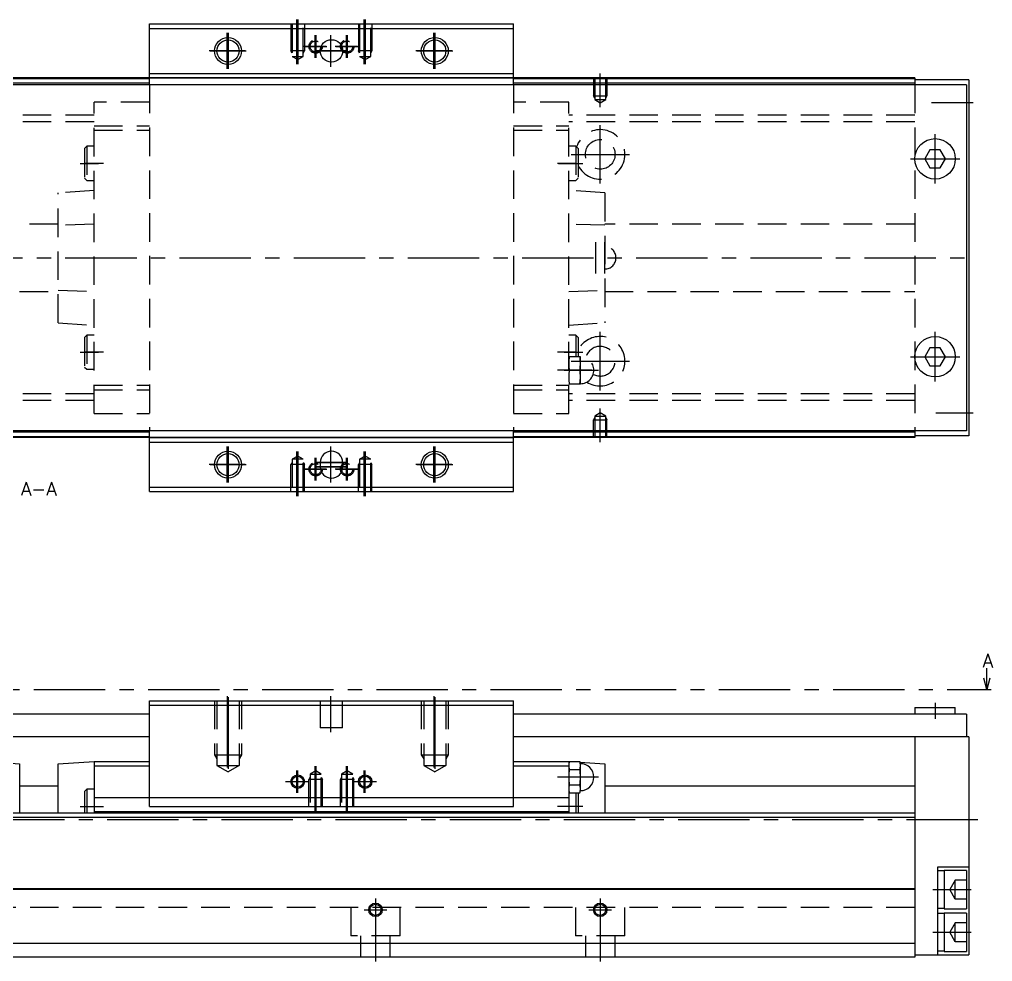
# Model space of a CAD drawing. Extents: x -2 to 786, y -8 to 353.
# Drawn here: x 569.5 to 785.9, y 9 to 218.5 of the extents above; entities that cross this region are included whole.
import ezdxf

# ---------------------------------------------------------------- set-up
doc = ezdxf.new("R2010")
doc.units = 0
doc.header["$LTSCALE"] = 0.5
doc.linetypes.add('CENTER', pattern=[50.8, 31.75, -6.35, 6.35, -6.35])
doc.linetypes.add('DASHED', pattern=[19.05, 12.7, -6.35])
for name, color, linetype in [('MSM_CENTER', 1, 'CENTER'), ('MSM_CONTINUOUS', 7, 'CONTINUOUS'), ('MSM_DASHED', 4, 'DASHED'), ('MSM_NARROW', 5, 'CONTINUOUS'), ('MSM_PART_NUMBER', 7, 'CONTINUOUS')]:
    doc.layers.add(name, color=color, linetype=linetype)
doc.styles.get("Standard").update_dxf_attribs({"font": 'txt.shx', "height": 3, "bigfont": 'bigfont.shx'})

msp = doc.modelspace()

# ---------------------------------------------------------------- linework, layer by layer
at = {"layer": 'MSM_CENTER'}
for p, q in [((631.17, 208.59), (631.17, 218.5)), ((631.37, 218.5), (631.37, 208.59)), ((646.17, 208.59), (646.17, 218.5)), ((646.37, 218.5), (646.37, 208.59)), ((615.67, 207.5), (615.67, 215.5)), ((615.87, 215.5), (615.87, 207.5)), ((635.17, 215), (635.17, 210)), ((635.37, 215), (635.37, 210)), ((638.67, 215), (638.67, 208)), ((642.17, 215), (642.17, 210)), ((642.37, 215), (642.37, 210)), ((661.67, 207.5), (661.67, 215.5)), ((661.87, 215.5), (661.87, 207.5)), ((637.67, 212.5), (632.67, 212.5)), ((632.87, 212.5), (637.87, 212.5)), ((644.67, 212.5), (639.67, 212.5)), ((639.87, 212.5), (644.87, 212.5)), ((619.67, 211.5), (611.67, 211.5)), ((611.87, 211.5), (619.87, 211.5)), ((642.17, 211.5), (635.17, 211.5)), ((635.37, 211.5), (642.37, 211.5)), ((665.67, 211.5), (657.67, 211.5)), ((657.87, 211.5), (665.87, 211.5)), ((698.67, 198.99), (698.67, 206.5)), ((772.34, 200), (781.67, 200)), ((698.67, 182), (698.67, 195)), ((773.17, 182), (773.17, 193)), ((692.17, 188.5), (705.17, 188.5)), ((582.97, 186.5), (587.07, 186.5)), ((588.17, 186.5), (584.07, 186.5)), ((693.27, 186.5), (689.17, 186.5)), ((689.37, 186.5), (694.77, 186.5)), ((767.67, 187.5), (778.67, 187.5)), ((697.67, 162), (697.67, 169)), ((699.67, 162), (699.67, 169)), ((325.67, 165.5), (782.67, 165.5)), ((698.67, 136), (698.67, 149)), ((773.17, 138), (773.17, 149)), ((582.97, 144.5), (587.07, 144.5)), ((588.17, 144.5), (584.07, 144.5)), ((693.27, 144.5), (689.17, 144.5)), ((690.67, 144.5), (694.77, 144.5)), ((767.67, 143.5), (778.67, 143.5)), ((692.17, 142.5), (705.17, 142.5)), ((696.77, 140.5), (689.17, 140.5)), ((690.67, 140.5), (698.27, 140.5)), ((698.67, 124.5), (698.67, 132.01)), ((773.34, 131), (781.67, 131)), ((615.67, 115.5), (615.67, 123.5)), ((615.87, 123.5), (615.87, 115.5)), ((638.67, 123.5), (638.67, 115.5)), ((661.67, 115.5), (661.67, 123.5)), ((661.87, 123.5), (661.87, 115.5)), ((631.17, 112.5), (631.17, 122.41)), ((631.37, 122.41), (631.37, 112.5)), ((646.17, 112.5), (646.17, 122.41)), ((646.37, 122.41), (646.37, 112.5)), ((619.67, 119.5), (611.67, 119.5)), ((611.87, 119.5), (619.87, 119.5)), ((635.17, 121), (635.17, 116)), ((642.17, 120), (635.17, 120)), ((635.37, 121), (635.37, 116)), ((635.37, 120), (642.37, 120)), ((642.17, 121), (642.17, 116)), ((642.37, 121), (642.37, 116)), ((665.67, 119.5), (657.67, 119.5)), ((657.87, 119.5), (665.87, 119.5)), ((637.67, 118.5), (632.67, 118.5)), ((632.87, 118.5), (637.87, 118.5)), ((642.17, 119), (635.17, 119)), ((635.37, 119), (642.37, 119)), ((644.67, 118.5), (639.67, 118.5)), ((639.87, 118.5), (644.87, 118.5)), ((318.67, 69.5), (785.67, 69.5)), ((615.67, 68), (615.67, 50.78)), ((615.87, 67.76), (615.87, 50.18)), ((638.67, 68), (638.67, 60)), ((661.67, 68), (661.67, 50.78)), ((661.87, 67.76), (661.87, 50.18)), ((773.17, 66.5), (773.17, 63)), ((635.17, 52.41), (635.17, 42.5)), ((635.37, 52.41), (635.37, 42.5)), ((642.17, 52.41), (642.17, 42.5)), ((642.37, 52.41), (642.37, 42.5)), ((631.17, 46.5), (631.17, 51.5)), ((631.37, 46.5), (631.37, 51.5)), ((646.17, 46.5), (646.17, 51.5)), ((646.37, 46.5), (646.37, 51.5)), ((698.27, 50), (689.17, 50)), ((628.67, 49), (633.87, 49)), ((643.67, 49), (648.87, 49)), ((582.97, 43.5), (588.17, 43.5)), ((694.77, 43.5), (689.17, 43.5)), ((782.67, 40.5), (325.67, 40.5)), ((772.67, 25), (781.17, 25)), ((648.67, 23), (648.67, 9)), ((698.67, 23), (698.67, 9)), ((646.17, 20.5), (651.17, 20.5)), ((696.17, 20.5), (701.17, 20.5)), ((772.67, 15.5), (781.17, 15.5))]:
    msp.add_line(p, q, dxfattribs=at)
at = {"layer": 'MSM_CONTINUOUS'}
for p, q in [((598.37, 204), (598.37, 217.5)), ((598.37, 217.5), (679.37, 217.5)), ((598.37, 216.5), (679.37, 216.5)), ((679.37, 204), (679.37, 217.5)), ((598.37, 206.5), (679.37, 206.5)), ((780.17, 204), (365.17, 204)), ((768.67, 205.5), (378.67, 205.5)), ((598.37, 205.3), (549.17, 205.3)), ((598.37, 204.3), (549.17, 204.3)), ((598.37, 205.5), (679.37, 205.5)), ((768.67, 205.3), (679.37, 205.3)), ((768.67, 204.3), (679.37, 204.3)), ((768.67, 205.5), (768.67, 204)), ((780.67, 205.1), (768.67, 205.1)), ((780.17, 204), (780.17, 127)), ((780.67, 205.1), (780.67, 125.9)), ((772.01, 189.5), (770.86, 187.5)), ((774.32, 189.5), (772.01, 189.5)), ((775.48, 187.5), (774.32, 189.5)), ((770.86, 187.5), (772.01, 185.5)), ((774.32, 185.5), (775.48, 187.5)), ((772.01, 185.5), (774.32, 185.5)), ((772.01, 145.5), (770.86, 143.5)), ((774.32, 145.5), (772.01, 145.5)), ((775.48, 143.5), (774.32, 145.5)), ((770.86, 143.5), (772.01, 141.5)), ((774.32, 141.5), (775.48, 143.5)), ((772.01, 141.5), (774.32, 141.5)), ((780.17, 127), (365.17, 127)), ((598.37, 126.7), (549.17, 126.7)), ((598.37, 125.7), (549.17, 125.7)), ((598.37, 113.5), (598.37, 127)), ((679.37, 113.5), (679.37, 127)), ((768.67, 126.7), (679.37, 126.7)), ((768.67, 125.7), (679.37, 125.7)), ((768.67, 127), (768.67, 125.5)), ((780.67, 125.9), (768.67, 125.9)), ((768.67, 125.5), (378.67, 125.5)), ((598.37, 125.5), (679.37, 125.5)), ((598.37, 124.5), (679.37, 124.5)), ((636.37, 120), (636.37, 119)), ((641.37, 119), (641.37, 120)), ((598.37, 114.5), (679.37, 114.5)), ((598.37, 113.5), (679.37, 113.5)), ((784.67, 69.5), (784.67, 74.23)), ((784.67, 69.5), (784, 72)), ((785.34, 72), (784.67, 69.5)), ((598.37, 67), (679.37, 67)), ((598.37, 43.5), (598.37, 67)), ((598.37, 66), (679.37, 66)), ((679.37, 43.5), (679.37, 67)), ((768.67, 65.5), (768.67, 64)), ((768.67, 65.5), (777.67, 65.5)), ((777.67, 64), (777.67, 65.5)), ((598.37, 64), (549.17, 64)), ((780.17, 64), (679.37, 64)), ((780.17, 64), (780.17, 59)), ((598.37, 59), (549.17, 59)), ((780.67, 59), (679.37, 59)), ((768.67, 59), (768.67, 10)), ((780.67, 59), (780.67, 10.5)), ((563.97, 53.34), (569.47, 53)), ((569.47, 53), (569.47, 42)), ((578.07, 53), (586.07, 53.5)), ((578.07, 42), (578.07, 53)), ((586.07, 53.5), (598.37, 53.5)), ((586.07, 53.5), (586.07, 42)), ((586.07, 52.5), (598.37, 52.5)), ((679.37, 53.5), (691.67, 53.5)), ((679.37, 52.5), (691.67, 52.5)), ((691.67, 53.5), (692.24, 53.46)), ((691.67, 53.5), (691.67, 42)), ((691.79, 53.46), (691.67, 53)), ((691.67, 52.41), (691.67, 52.6)), ((691.79, 53.46), (694.14, 53.46)), ((694.27, 53), (694.14, 53.46)), ((694.17, 53.34), (699.67, 53)), ((694.27, 47), (694.27, 53)), ((699.67, 53), (699.67, 42)), ((691.79, 51.73), (694.14, 51.73)), ((578.07, 48), (569.47, 48)), ((691.79, 48.27), (694.14, 48.27)), ((768.67, 48), (699.67, 48)), ((584.47, 47.3), (583.97, 46.8)), ((583.97, 46.8), (583.97, 42)), ((586.07, 47.3), (584.47, 47.3)), ((584.47, 47.3), (584.47, 42)), ((586.07, 45.5), (691.67, 45.5)), ((691.67, 47), (691.79, 46.54)), ((691.79, 46.54), (694.14, 46.54)), ((693.27, 46.54), (693.27, 42)), ((693.77, 46.54), (693.77, 42)), ((694.14, 46.54), (694.27, 47)), ((598.37, 43.5), (679.37, 43.5)), ((768.67, 42), (378.67, 42)), ((586.07, 42.4), (691.67, 42.4)), ((768.67, 41), (378.67, 41)), ((773.67, 30), (773.67, 10.5)), ((780.67, 30), (773.67, 30)), ((775.17, 29.15), (773.67, 29.15)), ((780.17, 29.25), (775.17, 29.25)), ((775.17, 29.25), (775.17, 20.75)), ((780.17, 29.25), (780.17, 20.75)), ((768.67, 25.2), (378.67, 25.2)), ((768.67, 25), (378.67, 25)), ((773.67, 20.85), (775.17, 20.85)), ((775.17, 19.65), (773.67, 19.65)), ((775.17, 20.75), (780.17, 20.75)), ((780.17, 19.75), (775.17, 19.75)), ((775.17, 19.75), (775.17, 11.25)), ((780.17, 19.75), (780.17, 11.25)), ((768.67, 13), (378.67, 13)), ((773.67, 11.35), (775.17, 11.35)), ((775.17, 11.25), (780.17, 11.25)), ((768.67, 10), (378.67, 10)), ((768.67, 10.5), (780.67, 10.5))]:
    msp.add_line(p, q, dxfattribs=at)
for centre, radius in [((615.87, 211.5), 2.46), ((638.87, 211.5), 2.5), ((661.87, 211.5), 2.46), ((773.17, 187.5), 4.5), ((773.17, 143.5), 4.5), ((615.87, 119.5), 2.46), ((661.87, 119.5), 2.46), ((631.37, 49), 1.23), ((646.37, 49), 1.23), ((648.67, 20.5), 1.23), ((698.67, 20.5), 1.23)]:
    msp.add_circle(centre, radius, dxfattribs=at)
for centre, radius, start, end in [((638.87, 120), 2.5, 0, 180), ((638.87, 119), 2.5, 180, 0), ((694.97, 52.57), 3.31, 164.2277, 179.4294), ((694.97, 52.63), 3.31, 180.5738, 195.7691), ((690.96, 52.56), 3.31, 0.5738, 15.7691), ((690.96, 52.63), 3.31, 344.2277, 359.4294), ((694.27, 50), 3, 270, 90), ((704.55, 49.95), 12.89, 172.0306, 179.7562), ((705.12, 50.1), 13.46, 180.407, 187.8062), ((681.37, 49.94), 12.89, 0.2452, 7.968), ((680.81, 50.1), 13.46, 352.1938, 359.593), ((694.97, 47.37), 3.31, 164.2277, 179.4294), ((690.96, 47.37), 3.31, 0.5738, 15.7691), ((694.97, 47.44), 3.31, 180.5738, 195.7691), ((690.96, 47.43), 3.31, 344.2277, 359.4294)]:
    msp.add_arc(centre, radius, start, end, dxfattribs=at)
at = {"layer": 'MSM_DASHED'}
for p, q in [((629.87, 217.5), (629.87, 211.5)), ((630.14, 217.5), (630.14, 210.3)), ((632.6, 210.3), (632.6, 217.5)), ((632.87, 217.5), (632.87, 211.5)), ((644.87, 217.5), (644.87, 211.5)), ((645.14, 217.5), (645.14, 210.3)), ((647.6, 210.3), (647.6, 217.5)), ((647.87, 217.5), (647.87, 211.5)), ((632.87, 211.5), (629.87, 211.5)), ((630.14, 211.03), (629.87, 211.5)), ((630.14, 210.3), (632.6, 210.3)), ((630.14, 210.3), (631.37, 209.59)), ((631.37, 209.59), (632.6, 210.3)), ((632.6, 211.03), (632.87, 211.5)), ((647.87, 211.5), (644.87, 211.5)), ((645.14, 211.03), (644.87, 211.5)), ((645.14, 210.3), (647.6, 210.3)), ((645.14, 210.3), (646.37, 209.59)), ((646.37, 209.59), (647.6, 210.3)), ((647.6, 211.03), (647.87, 211.5)), ((679.37, 205.5), (598.37, 205.5)), ((598.37, 204), (598.37, 127)), ((679.37, 204), (679.37, 127)), ((697.17, 205.5), (697.17, 201.5)), ((697.44, 205.5), (697.44, 200.7)), ((699.9, 200.7), (699.9, 205.5)), ((700.17, 205.5), (700.17, 201.5)), ((768.67, 204), (768.67, 127)), ((697.17, 201.5), (700.17, 201.5)), ((697.44, 201.03), (697.17, 201.5)), ((699.9, 201.03), (700.17, 201.5)), ((598.37, 200.1), (586.07, 200.1)), ((586.07, 130.9), (586.07, 200.1)), ((691.67, 200.1), (679.37, 200.1)), ((691.67, 130.9), (691.67, 200.1)), ((697.44, 200.7), (699.9, 200.7)), ((697.44, 200.7), (698.67, 199.99)), ((698.67, 199.99), (699.9, 200.7)), ((586.07, 197.25), (561.47, 197.25)), ((768.67, 197.25), (691.67, 197.25)), ((586.07, 195.75), (561.47, 195.75)), ((586.07, 194.85), (598.37, 194.85)), ((679.37, 194.85), (691.67, 194.85)), ((768.67, 195.75), (691.67, 195.75)), ((586.07, 193.85), (598.37, 193.85)), ((679.37, 193.85), (691.67, 193.85)), ((584.47, 190.3), (583.97, 189.8)), ((583.97, 189.8), (583.97, 183.2)), ((586.07, 190.3), (584.47, 190.3)), ((584.47, 190.3), (584.47, 182.7)), ((693.27, 190.3), (691.67, 190.3)), ((693.77, 189.8), (693.27, 190.3)), ((693.27, 190.3), (693.27, 182.7)), ((693.77, 189.8), (693.77, 183.2)), ((583.97, 183.2), (584.47, 182.7)), ((584.47, 182.7), (586.07, 182.7)), ((691.67, 182.7), (693.27, 182.7)), ((693.27, 182.7), (693.77, 183.2)), ((586.07, 180.5), (578.07, 179.94)), ((578.07, 151.06), (578.07, 179.94)), ((699.67, 179.94), (691.67, 180.5)), ((699.67, 179.94), (699.67, 151.06)), ((578.07, 173), (569.47, 173)), ((586.07, 172.98), (578.07, 172.73)), ((699.67, 172.73), (691.67, 172.98)), ((768.67, 173), (699.67, 173)), ((578.07, 158.27), (586.07, 158.02)), ((691.67, 158.02), (699.67, 158.27)), ((569.47, 158), (578.07, 158)), ((699.67, 158), (768.67, 158)), ((578.07, 151.06), (586.07, 150.5)), ((691.67, 150.5), (699.67, 151.06)), ((584.47, 148.3), (583.97, 147.8)), ((583.97, 147.8), (583.97, 141.2)), ((586.07, 148.3), (584.47, 148.3)), ((584.47, 148.3), (584.47, 140.7)), ((693.27, 148.3), (691.67, 148.3)), ((693.27, 148.3), (693.27, 143.5)), ((693.77, 147.8), (693.27, 148.3)), ((693.77, 147.8), (693.77, 143.5)), ((694.27, 143.5), (691.67, 143.5)), ((694.27, 137.5), (694.27, 143.5)), ((583.97, 141.2), (584.47, 140.7)), ((584.47, 140.7), (586.07, 140.7)), ((691.79, 140.5), (694.14, 140.5)), ((586.07, 137.15), (598.37, 137.15)), ((679.37, 137.15), (691.67, 137.15)), ((691.67, 137.5), (694.27, 137.5)), ((586.07, 135.25), (561.47, 135.25)), ((586.07, 136.15), (598.37, 136.15)), ((679.37, 136.15), (691.67, 136.15)), ((768.67, 135.25), (691.67, 135.25)), ((586.07, 133.75), (561.47, 133.75)), ((768.67, 133.75), (691.67, 133.75)), ((586.07, 130.9), (598.37, 130.9)), ((679.37, 130.9), (691.67, 130.9)), ((697.44, 129.97), (697.17, 129.5)), ((698.67, 131.01), (697.44, 130.3)), ((697.44, 130.3), (699.9, 130.3)), ((697.44, 130.3), (697.44, 125.5)), ((699.9, 130.3), (698.67, 131.01)), ((699.9, 125.5), (699.9, 130.3)), ((699.9, 129.97), (700.17, 129.5)), ((697.17, 129.5), (700.17, 129.5)), ((697.17, 125.5), (697.17, 129.5)), ((700.17, 125.5), (700.17, 129.5)), ((679.37, 125.5), (598.37, 125.5)), ((631.37, 121.41), (630.14, 120.7)), ((632.6, 120.7), (631.37, 121.41)), ((646.37, 121.41), (645.14, 120.7)), ((647.6, 120.7), (646.37, 121.41)), ((630.14, 119.97), (629.87, 119.5)), ((629.87, 113.5), (629.87, 119.5)), ((632.87, 119.5), (629.87, 119.5)), ((630.14, 120.7), (630.14, 113.5)), ((632.6, 120.7), (630.14, 120.7)), ((632.6, 113.5), (632.6, 120.7)), ((632.6, 119.97), (632.87, 119.5)), ((632.87, 113.5), (632.87, 119.5)), ((645.14, 119.97), (644.87, 119.5)), ((644.87, 113.5), (644.87, 119.5)), ((647.87, 119.5), (644.87, 119.5)), ((645.14, 120.7), (645.14, 113.5)), ((647.6, 120.7), (645.14, 120.7)), ((647.6, 113.5), (647.6, 120.7)), ((647.6, 119.97), (647.87, 119.5)), ((647.87, 113.5), (647.87, 119.5)), ((612.87, 67), (612.87, 55)), ((613.41, 67), (613.41, 52.6)), ((618.32, 67), (618.32, 52.6)), ((618.87, 67), (618.87, 55)), ((636.37, 67), (636.37, 61)), ((641.37, 61), (641.37, 67)), ((658.87, 67), (658.87, 55)), ((659.41, 67), (659.41, 52.6)), ((664.32, 67), (664.32, 52.6)), ((664.87, 67), (664.87, 55)), ((641.37, 61), (636.37, 61)), ((612.87, 55), (618.87, 55)), ((612.87, 55), (613.41, 54.06)), ((618.87, 55), (618.32, 54.06)), ((658.87, 55), (664.87, 55)), ((658.87, 55), (659.41, 54.06)), ((664.87, 55), (664.32, 54.06)), ((613.41, 52.6), (618.32, 52.6)), ((613.41, 52.6), (615.87, 51.18)), ((618.32, 52.6), (615.87, 51.18)), ((659.41, 52.6), (664.32, 52.6)), ((659.41, 52.6), (661.87, 51.18)), ((664.32, 52.6), (661.87, 51.18)), ((634.14, 49.97), (633.87, 49.5)), ((635.37, 51.41), (634.14, 50.7)), ((634.14, 50.7), (634.14, 43.5)), ((634.14, 50.7), (636.6, 50.7)), ((636.6, 50.7), (635.37, 51.41)), ((636.6, 43.5), (636.6, 50.7)), ((636.6, 49.97), (636.87, 49.5)), ((641.14, 49.97), (640.87, 49.5)), ((642.37, 51.41), (641.14, 50.7)), ((641.14, 50.7), (641.14, 43.5)), ((641.14, 50.7), (643.6, 50.7)), ((643.6, 50.7), (642.37, 51.41)), ((643.6, 43.5), (643.6, 50.7)), ((643.6, 49.97), (643.87, 49.5)), ((636.87, 49.5), (633.87, 49.5)), ((633.87, 43.5), (633.87, 49.5)), ((636.87, 43.5), (636.87, 49.5)), ((643.87, 49.5), (640.87, 49.5)), ((640.87, 43.5), (640.87, 49.5)), ((643.87, 43.5), (643.87, 49.5)), ((777.67, 27.12), (776.44, 25)), ((777.67, 22.88), (777.67, 27.12)), ((780.17, 27.12), (777.67, 27.12)), ((777.67, 22.88), (776.44, 25)), ((777.67, 25), (780.17, 25)), ((780.17, 22.88), (777.67, 22.88)), ((768.67, 21), (378.67, 21)), ((643.17, 21), (643.17, 14.7)), ((654.17, 14.7), (654.17, 21)), ((693.17, 21), (693.17, 14.7)), ((704.17, 14.7), (704.17, 21)), ((777.67, 17.62), (776.44, 15.5)), ((780.17, 17.62), (777.67, 17.62)), ((777.67, 13.38), (777.67, 17.62)), ((777.67, 13.38), (776.44, 15.5)), ((777.67, 15.5), (780.17, 15.5)), ((654.17, 14.7), (643.17, 14.7)), ((645.37, 14.7), (645.37, 10)), ((651.97, 10), (651.97, 14.7)), ((704.17, 14.7), (693.17, 14.7)), ((695.37, 14.7), (695.37, 10)), ((701.97, 10), (701.97, 14.7)), ((780.17, 13.38), (777.67, 13.38))]:
    msp.add_line(p, q, dxfattribs=at)
for centre, radius in [((635.37, 212.5), 1.5), ((635.37, 212.5), 1.23), ((642.37, 212.5), 1.5), ((642.37, 212.5), 1.23), ((698.67, 188.5), 3.3), ((635.37, 118.5), 1.5), ((635.37, 118.5), 1.23), ((642.37, 118.5), 1.5), ((642.37, 118.5), 1.23)]:
    msp.add_circle(centre, radius, dxfattribs=at)
for centre, radius, start, end in [((698.67, 188.5), 5.5, 207.0123, 162.5701), ((699.67, 165.5), 2.5, 270, 90), ((698.67, 142.5), 5.5, 237.4009, 152.9877), ((698.67, 142.5), 3.3, 242.1129, 166.775), ((701.36, 141.95), 9.69, 170.8086, 179.713), ((684.57, 141.95), 9.7, 0.2886, 9.1898), ((694.27, 140.5), 3, 270, 90), ((701.36, 142.05), 9.7, 180.2886, 189.1898), ((684.57, 142.05), 9.69, 350.8086, 359.713), ((701.36, 138.95), 9.69, 170.8086, 179.713), ((701.36, 139.05), 9.7, 180.2886, 189.1898), ((684.57, 138.95), 9.7, 0.2886, 9.1898), ((684.57, 139.05), 9.69, 350.8086, 359.713)]:
    msp.add_arc(centre, radius, start, end, dxfattribs=at)
at = {"layer": 'MSM_NARROW'}
for centre, radius in [((615.87, 211.5), 3), ((661.87, 211.5), 3), ((615.87, 119.5), 3), ((661.87, 119.5), 3), ((631.37, 49), 1.5), ((646.37, 49), 1.5), ((648.67, 20.5), 1.5), ((698.67, 20.5), 1.5)]:
    msp.add_circle(centre, radius, dxfattribs=at)

# ---------------------------------------------------------------- texts
at = {"layer": 'MSM_PART_NUMBER'}
for s, p in [('A-A', (569.78, 112.62)), ('A', (783.76, 74.41))]:
    msp.add_text(s, height=3, dxfattribs=at).set_placement(p)

doc.saveas('drawing.dxf')
